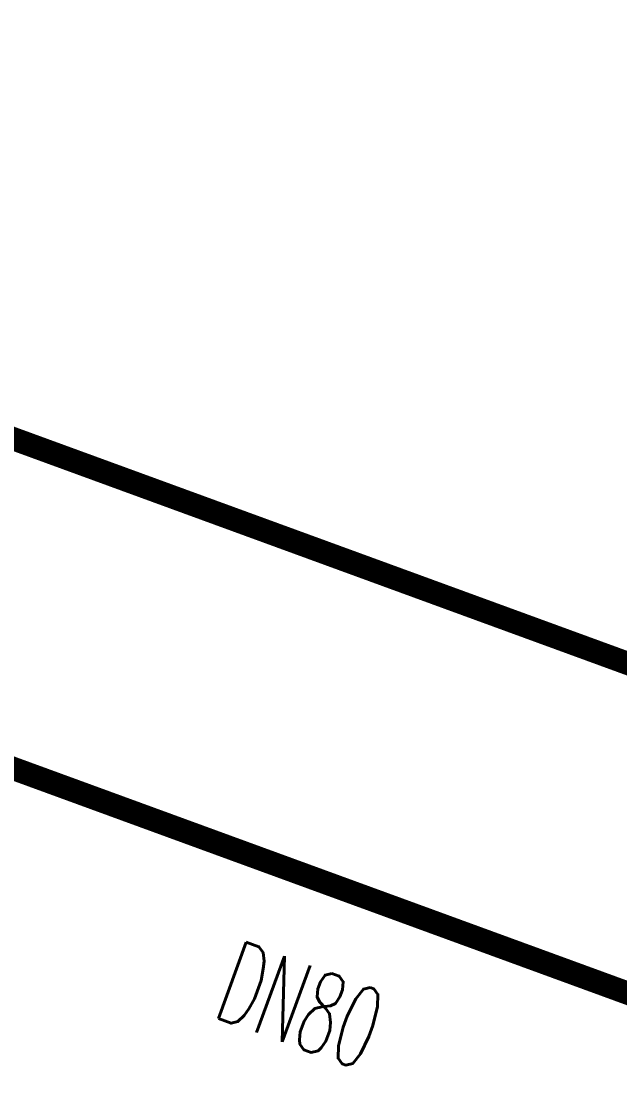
# Model space of a CAD drawing. Extents: x -111898 to 889894, y -2 to 1194865.
# Drawn here: x 489813 to 492134, y 840747 to 844856 of the extents above; entities that cross this region are included whole.
import ezdxf

# ---------------------------------------------------------------- set-up
doc = ezdxf.new("R2010")
doc.units = 0
doc.header["$LTSCALE"] = 10
doc.header["$MEASUREMENT"] = 0
for name, color, linetype in [('0-WALL', 252, 'Continuous'), ('1-单体雨水', 131, 'Continuous'), ('Gps-ZF雨水', 4, 'TG_Y'), ('TEXT_雨水', 4, 'Continuous')]:
    doc.layers.add(name, color=color, linetype=linetype)
doc.styles.add('_TWT_PIPEDN', font='SIMPLEX', dxfattribs={"width": 0.6, "height": 3, "bigfont": 'HZTXT'})
doc.styles.add('TG_LINETYPE', font='SIMPLEX', dxfattribs={"width": 0.8, "height": 3.5, "bigfont": 'HZTXT'})
doc.linetypes.add('TG_Y', pattern='A,2,-0.3,["Y",TG_LINETYPE,S=0.1,R=0,X=-0.25,Y=-0.15],0', length=2.3)

msp = doc.modelspace()

# ---------------------------------------------------------------- hatches: boundary and pattern name
at = {"layer": '0-WALL'}
h = msp.add_hatch(dxfattribs=at)
h.set_pattern_fill('草坪或沼泽', color=8, scale=400, angle=-0.20026)
h.set_pattern_definition([(359.79974, (-824318.4, 704905.5), (1605.5824, 1594.398), [240, -48, 64, -48, 240, -960]), (359.79974, (-824398.3, 704953.8), (1605.5824, 1594.398), [160, -120, 240, -120, 160, -800]), (359.79974, (-823836, 705591.9), (1605.5824, 1594.398), [200, -80, 200, -1120]), (359.79974, (-824634.9, 705914.7), (1605.5824, 1594.398), [80, -160, 80, -1280]), (89.79974, (-824474.9, 705914.1), (-1594.398, 1605.5824), [144, -1456]), (89.79974, (-823998.3, 704952.4), (-1594.398, 1605.5824), [160, -1440]), (89.79974, (-823596, 705591), (-1594.398, 1605.5824), [160, -1440]), (44.79974, (-823790.3, 704935.7), (5.5922, 1599.9902), [160, -2102.7417]), (134.79974, (-824206.3, 704937.2), (-1599.9902, 5.5922), [160, -2102.7417]), (63.23469, (-823838.3, 704943.9), (5.5922, 1599.99023), [160, -3417.7088]), (75.7635, (-823918.27, 704952.15), (5.59221, 1599.99023), [160, -6436.969]), (75.7635, (-823516.03, 705590.75), (5.59221, 1599.99023), [128, -6468.969]), (75.7635, (-824442.9, 705914), (5.59221, 1599.99023), [112, -6484.969]), (103.835987, (-824078.27, 704952.7), (5.59221, 1599.99023), [160, -6436.969]), (103.835987, (-823676.03, 705591.3), (5.59221, 1599.99023), [128, -6468.969]), (103.835987, (-824506.9, 705914.2), (5.59221, 1599.99023), [112, -6484.969]), (116.364795, (-824158.3, 704945), (5.5922, 1599.99023), [160, -3417.7069])])
edge = h.paths.add_edge_path()
edge.add_line((741503.08, 933538.38), (741712.87, 934018.57))
edge.add_line((741712.87, 934018.57), (745060.96, 941812.89))
edge.add_line((745060.96, 941812.89), (766890.86, 1001849.76))
edge.add_line((766890.86, 1001849.76), (760346.98, 1016169.02))
edge.add_line((760346.98, 1016169.02), (737579.78, 1026362.54))
edge.add_line((737579.78, 1026362.54), (720756.11, 1037729.77))
edge.add_line((720756.11, 1037729.77), (653654.65, 1067773.01))
edge.add_line((653654.65, 1067773.01), (467795.25, 820503.81))
edge.add_line((467795.25, 820503.81), (468143.58, 820404.89))
edge.add_line((468143.58, 820404.89), (647181.92, 1058601.18))
edge.add_line((647181.92, 1058601.18), (648464.56, 1058132.56))
edge.add_line((648464.56, 1058132.56), (650350.23, 1063296.8))
edge.add_line((650350.23, 1063296.8), (720796.15, 1037558.69))
edge.add_line((720796.15, 1037558.69), (718909.6, 1032395.07))
edge.add_line((718909.6, 1032395.07), (725484.49, 1029992.9))
edge.add_line((725484.49, 1029992.9), (726513.26, 1032808.65))
edge.add_line((726513.26, 1032808.65), (729331.07, 1031779.14))
edge.add_line((729331.07, 1031779.14), (728302.36, 1028963.46))
edge.add_line((728302.36, 1028963.46), (747084.56, 1022101.19))
edge.add_line((747084.56, 1022101.19), (755217.14, 1018452.95))
edge.add_arc((743028.5, 1006160.87), 17310.64, -14.619994, 45.242091, ccw=False)
edge.add_line((759778.64, 1001791.54), (760685.99, 1001458.08))
edge.add_line((760685.99, 1001458.08), (765094.65, 999847.31))
edge.add_line((765094.65, 999847.31), (740941.69, 933744.02))
edge.add_line((740941.69, 933744.02), (741503.08, 933538.38))
h = msp.add_hatch(dxfattribs=at)
h.set_pattern_fill('草坪或沼泽', color=8, scale=400, angle=-0.20026)
h.set_pattern_definition([(359.79974, (-824318.4, 704905.5), (1605.5824, 1594.398), [240, -48, 64, -48, 240, -960]), (359.79974, (-824398.3, 704953.8), (1605.5824, 1594.398), [160, -120, 240, -120, 160, -800]), (359.79974, (-823836, 705591.9), (1605.5824, 1594.398), [200, -80, 200, -1120]), (359.79974, (-824634.9, 705914.7), (1605.5824, 1594.398), [80, -160, 80, -1280]), (89.79974, (-824474.9, 705914.1), (-1594.398, 1605.5824), [144, -1456]), (89.79974, (-823998.3, 704952.4), (-1594.398, 1605.5824), [160, -1440]), (89.79974, (-823596, 705591), (-1594.398, 1605.5824), [160, -1440]), (44.79974, (-823790.3, 704935.7), (5.5922, 1599.9902), [160, -2102.7417]), (134.79974, (-824206.3, 704937.2), (-1599.9902, 5.5922), [160, -2102.7417]), (63.23469, (-823838.3, 704943.9), (5.5922, 1599.99023), [160, -3417.7088]), (75.7635, (-823918.27, 704952.15), (5.59221, 1599.99023), [160, -6436.969]), (75.7635, (-823516.03, 705590.75), (5.59221, 1599.99023), [128, -6468.969]), (75.7635, (-824442.9, 705914), (5.59221, 1599.99023), [112, -6484.969]), (103.835987, (-824078.27, 704952.7), (5.59221, 1599.99023), [160, -6436.969]), (103.835987, (-823676.03, 705591.3), (5.59221, 1599.99023), [128, -6468.969]), (103.835987, (-824506.9, 705914.2), (5.59221, 1599.99023), [112, -6484.969]), (116.364795, (-824158.3, 704945), (5.5922, 1599.99023), [160, -3417.7069])])
edge = h.paths.add_edge_path()
edge.add_line((481602.82, 821580.08), (483786.52, 827556.92))
edge.add_line((483786.52, 827556.92), (518798.61, 872295.32))
edge.add_line((518798.61, 872295.32), (549575.85, 861050.56))
edge.add_arc((546758.03, 862080.06), 3000, -20.0699, 67.41285)
edge.add_line((547910.29, 864849.95), (526186.22, 872786.84))
edge.add_arc((523125.16, 862708.1), 10533.33, 73.105702, 142.068996)
edge.add_line((514816.98, 869183.07), (499440.78, 848728.63))
edge.add_line((499440.78, 848728.63), (479588.08, 822316.18))
edge.add_line((479588.08, 822316.18), (481602.82, 821580.08))

# ---------------------------------------------------------------- linework, layer by layer
at = {"layer": '1-单体雨水', "const_width": 90}
for points in [[(495558.61, 841127.93), (488594.04, 843672.5)], [(500839.4, 837920.95), (489086.57, 842214.97)]]:
    msp.add_lwpolyline(points, dxfattribs=at)
at = {"layer": 'Gps-ZF雨水', "ltscale": 0.1, "const_width": 400}
msp.add_lwpolyline([(488921.76, 844102.74), (491909.06, 848024.58)], dxfattribs=at)

# ---------------------------------------------------------------- texts
at = {"layer": 'TEXT_雨水', "style": '_TWT_PIPEDN', "width": 0.557143}
msp.add_text('DN80', height=315, rotation=339.92971, dxfattribs=at).set_placement((490549.33, 841002.4))

doc.saveas('drawing.dxf')
